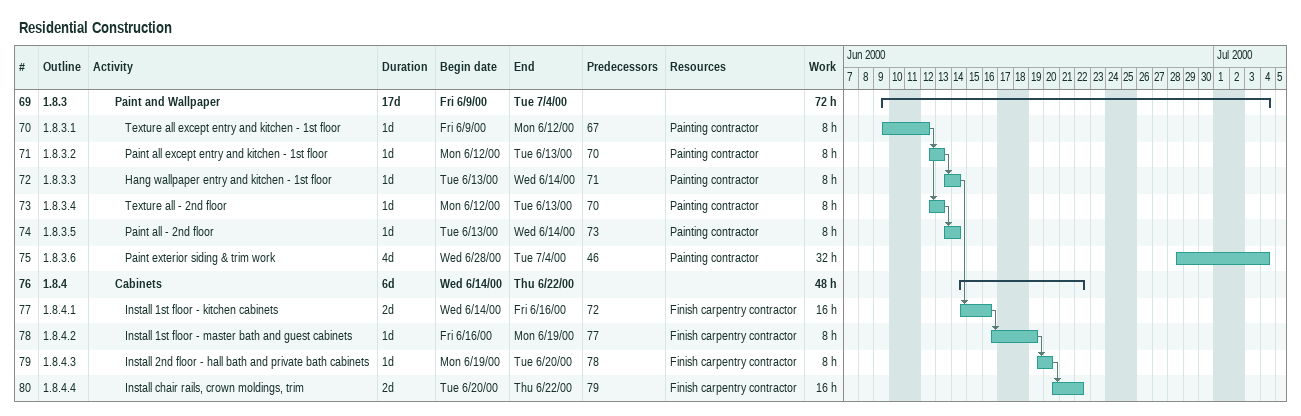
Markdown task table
Residential Construction

| ID | WBS | Task | Duration | Start | Finish | Predecessors | Resources | Work (h) |
|---|---|---|---|---|---|---|---|---|
| 69 | 1.8.3 | **Paint and Wallpaper** | 17d | 2000-06-09 | 2000-07-04 |  |  | 72 |
| 70 | 1.8.3.1 | Texture all except entry and kitchen - 1st floor | 1d | 2000-06-09 | 2000-06-12 | 67 | Painting contractor | 8 |
| 71 | 1.8.3.2 | Paint all except entry and kitchen - 1st floor | 1d | 2000-06-12 | 2000-06-13 | 70 | Painting contractor | 8 |
| 72 | 1.8.3.3 | Hang wallpaper entry and kitchen - 1st floor | 1d | 2000-06-13 | 2000-06-14 | 71 | Painting contractor | 8 |
| 73 | 1.8.3.4 | Texture all - 2nd floor | 1d | 2000-06-12 | 2000-06-13 | 70 | Painting contractor | 8 |
| 74 | 1.8.3.5 | Paint all - 2nd floor | 1d | 2000-06-13 | 2000-06-14 | 73 | Painting contractor | 8 |
| 75 | 1.8.3.6 | Paint exterior siding & trim work | 4d | 2000-06-28 | 2000-07-04 | 46 | Painting contractor | 32 |
| 76 | 1.8.4 | **Cabinets** | 6d | 2000-06-14 | 2000-06-22 |  |  | 48 |
| 77 | 1.8.4.1 | Install 1st floor - kitchen cabinets | 2d | 2000-06-14 | 2000-06-16 | 72 | Finish carpentry contractor | 16 |
| 78 | 1.8.4.2 | Install 1st floor - master bath and guest cabinets | 1d | 2000-06-16 | 2000-06-19 | 77 | Finish carpentry contractor | 8 |
| 79 | 1.8.4.3 | Install 2nd floor - hall bath and private bath cabinets | 1d | 2000-06-19 | 2000-06-20 | 78 | Finish carpentry contractor | 8 |
| 80 | 1.8.4.4 | Install chair rails, crown moldings, trim | 2d | 2000-06-20 | 2000-06-22 | 79 | Finish carpentry contractor | 16 |
